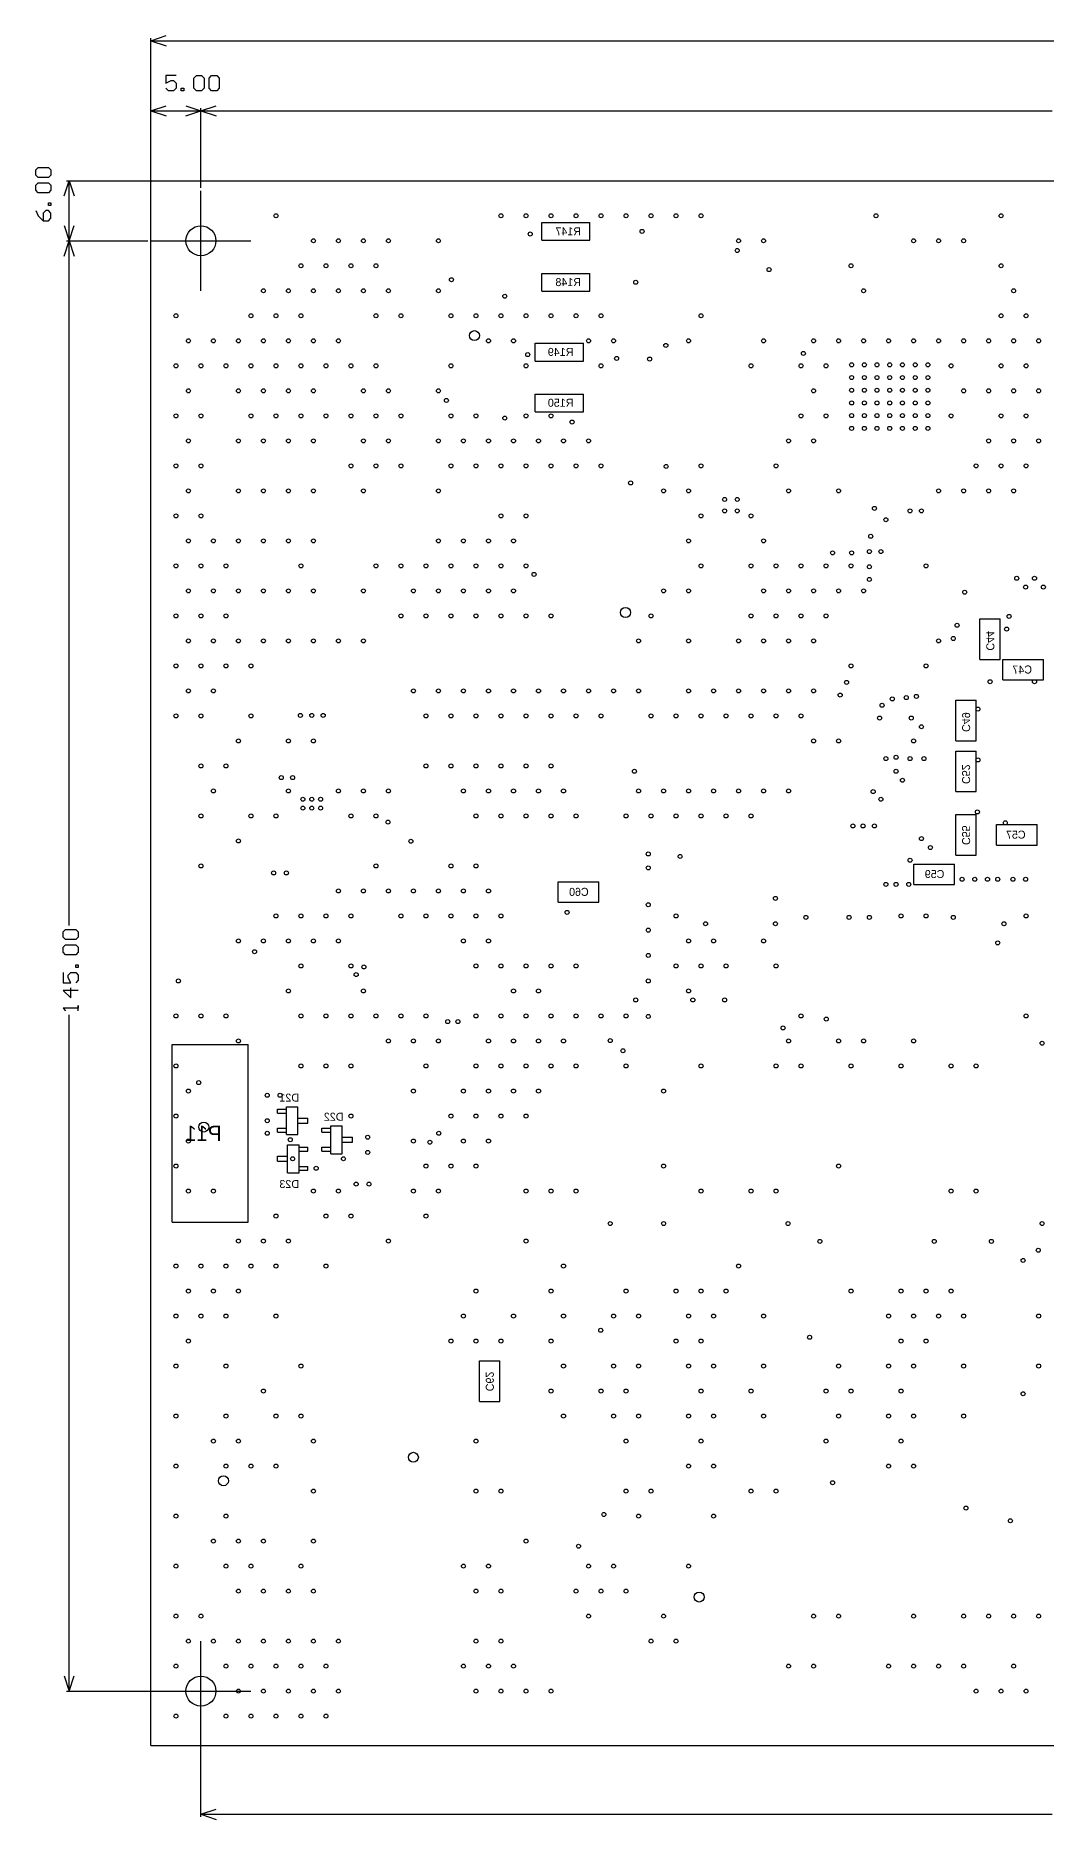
# Model space of a CAD drawing. Header units: millimetres. Extents: x 41 to 259, y 19 to 198.
# Drawn here: x 41 to 142, y 19.7 to 198 of the extents above; entities that cross this region are included whole.
import ezdxf

# ---------------------------------------------------------------- set-up
doc = ezdxf.new("R2010")
doc.units = ezdxf.units.MM
for name, color, linetype in [('Mechanical13', 56, 'Continuous'), ('PadHoleLayer', 156, 'Continuous'), ('ViaHoleLayer', 16, 'Continuous')]:
    doc.layers.add(name, color=color, linetype=linetype)

msp = doc.modelspace()

# ---------------------------------------------------------------- linework, layer by layer
at = {"layer": 'Mechanical13'}
for p, q in [((52.5, 197.5), (54.02, 198.01)), ((52.5, 183.5), (52.5, 197.75)), ((52.5, 197.5), (143.87, 197.5)), ((52.5, 197.5), (54.02, 196.99)), ((55.02, 194.02), (54, 194.02)), ((54, 194.02), (54, 193.26)), ((54, 193.26), (54.51, 193.52)), ((54.25, 192.5), (54, 192.75)), ((54.51, 193.52), (54.76, 193.52)), ((54.76, 193.52), (55.02, 193.26)), ((55.02, 192.75), (54.76, 192.5)), ((55.02, 193.26), (55.02, 192.75)), ((55.52, 192.5), (55.52, 192.75)), ((55.52, 192.75), (55.78, 192.75)), ((55.78, 192.75), (55.78, 192.5)), ((56.79, 193.77), (57.05, 194.02)), ((56.79, 192.75), (56.79, 193.77)), ((57.05, 192.5), (56.79, 192.75)), ((57.05, 194.02), (57.55, 194.02)), ((57.55, 194.02), (57.81, 193.77)), ((57.81, 192.75), (57.55, 192.5)), ((57.81, 193.77), (57.81, 192.75)), ((58.32, 193.77), (58.57, 194.02)), ((58.32, 192.75), (58.32, 193.77)), ((58.57, 192.5), (58.32, 192.75)), ((58.57, 194.02), (59.08, 194.02)), ((59.08, 194.02), (59.33, 193.77)), ((59.33, 192.75), (59.08, 192.5)), ((59.33, 193.77), (59.33, 192.75)), ((52.5, 190.5), (54.02, 191.01)), ((54.76, 192.5), (54.25, 192.5)), ((55.78, 192.5), (55.52, 192.5)), ((55.98, 191.01), (57.5, 190.5)), ((57.55, 192.5), (57.05, 192.5)), ((57.5, 190.5), (59.02, 191.01)), ((59.08, 192.5), (58.57, 192.5)), ((52.5, 183.42), (52.5, 190.75)), ((52.5, 190.5), (55, 190.5)), ((52.5, 190.5), (54.02, 189.99)), ((55, 190.5), (57.5, 190.5)), ((55.98, 189.99), (57.5, 190.5)), ((57.5, 182.8), (57.5, 190.75)), ((57.5, 182.8), (57.5, 190.75)), ((57.5, 190.5), (142.62, 190.5)), ((57.5, 190.5), (59.02, 189.99)), ((40.98, 184.58), (41.23, 184.83)), ((40.98, 184.07), (40.98, 184.58)), ((41.23, 183.82), (40.98, 184.07)), ((41.23, 184.83), (42.25, 184.83)), ((42.25, 183.82), (41.23, 183.82)), ((42.25, 184.83), (42.5, 184.58)), ((42.5, 184.07), (42.25, 183.82)), ((42.5, 184.58), (42.5, 184.07)), ((40.98, 183.05), (41.23, 183.31)), ((40.98, 182.55), (40.98, 183.05)), ((41.23, 182.29), (40.98, 182.55)), ((41.23, 183.31), (42.25, 183.31)), ((42.25, 182.29), (41.23, 182.29)), ((42.25, 183.31), (42.5, 183.05)), ((42.5, 182.55), (42.25, 182.29)), ((42.5, 183.05), (42.5, 182.55)), ((43.81, 181.98), (44.32, 183.5)), ((44.07, 183.5), (52.58, 183.5)), ((44.32, 180.5), (44.32, 183.5)), ((44.32, 183.5), (44.83, 181.98)), ((52.5, 183.42), (52.58, 183.5)), ((52.5, 27.05), (52.5, 183.42)), ((52.58, 183.5), (244.98, 183.5)), ((57.5, 172.5), (57.5, 182.5)), ((40.98, 180.52), (41.23, 180.01)), ((41.99, 180.52), (41.74, 180.26)), ((41.74, 180.26), (41.74, 179.5)), ((42.25, 180.52), (41.99, 180.52)), ((42.25, 181.02), (42.25, 181.28)), ((42.25, 181.28), (42.5, 181.28)), ((42.5, 181.02), (42.25, 181.02)), ((42.5, 180.26), (42.25, 180.52)), ((42.5, 181.28), (42.5, 181.02)), ((42.5, 179.75), (42.5, 180.26)), ((44.32, 177.5), (44.32, 180.5)), ((41.23, 180.01), (41.74, 179.5)), ((41.74, 179.5), (42.25, 179.5)), ((42.25, 179.5), (42.5, 179.75)), ((43.81, 179.02), (44.32, 177.5)), ((44.32, 177.5), (44.83, 179.02)), ((91.57, 179.32), (96.39, 179.32)), ((91.57, 177.55), (91.57, 179.32)), ((96.39, 177.55), (96.39, 179.32)), ((43.81, 175.98), (44.32, 177.5)), ((44.07, 177.5), (52.2, 177.5)), ((44.07, 177.5), (52.2, 177.5)), ((44.32, 109.06), (44.32, 177.5)), ((44.32, 177.5), (44.83, 175.98)), ((52.5, 177.5), (62.5, 177.5)), ((91.57, 177.55), (96.39, 177.55)), ((91.57, 174.24), (96.39, 174.24)), ((91.57, 172.47), (91.57, 174.24)), ((96.39, 172.47), (96.39, 174.24)), ((91.57, 172.47), (96.39, 172.47)), ((90.93, 165.48), (90.93, 167.26)), ((90.93, 167.26), (95.76, 167.26)), ((95.76, 165.48), (95.76, 167.26)), ((90.93, 165.48), (95.76, 165.48)), ((90.93, 160.4), (90.93, 162.18)), ((90.93, 162.18), (95.76, 162.18)), ((95.76, 160.4), (95.76, 162.18)), ((90.93, 160.4), (95.76, 160.4)), ((135.38, 139.7), (137.41, 139.7)), ((135.38, 135.64), (135.38, 139.7)), ((137.41, 135.64), (137.41, 139.7)), ((135.38, 135.64), (137.41, 135.64)), ((137.67, 135.64), (141.73, 135.64)), ((137.67, 133.6), (137.67, 135.64)), ((141.73, 133.6), (141.73, 135.64)), ((137.67, 133.6), (141.73, 133.6)), ((132.97, 131.57), (135, 131.57)), ((132.97, 127.51), (132.97, 131.57)), ((135, 127.51), (135, 131.57)), ((132.97, 127.51), (135, 127.51)), ((132.97, 122.43), (132.97, 126.49)), ((132.97, 126.49), (135, 126.49)), ((135, 122.43), (135, 126.49)), ((132.97, 122.43), (135, 122.43)), ((132.97, 120.14), (135, 120.14)), ((132.97, 116.08), (132.97, 120.14)), ((135, 116.08), (135, 120.14)), ((137.03, 119.13), (141.1, 119.13)), ((137.03, 117.09), (137.03, 119.13)), ((141.1, 117.09), (141.1, 119.13)), ((132.97, 116.08), (135, 116.08)), ((137.03, 117.09), (141.1, 117.09)), ((128.78, 115.19), (132.84, 115.19)), ((128.78, 113.16), (128.78, 115.19)), ((132.84, 113.16), (132.84, 115.19)), ((93.22, 113.41), (97.28, 113.41)), ((93.22, 111.38), (93.22, 113.41)), ((97.28, 111.38), (97.28, 113.41)), ((128.78, 113.16), (132.84, 113.16)), ((93.22, 111.38), (97.28, 111.38)), ((43.71, 108.4), (43.97, 108.66)), ((43.71, 107.89), (43.71, 108.4)), ((43.97, 107.64), (43.71, 107.89)), ((43.71, 106.88), (43.97, 107.13)), ((43.97, 108.66), (44.98, 108.66)), ((44.98, 107.64), (43.97, 107.64)), ((43.97, 107.13), (44.98, 107.13)), ((44.98, 108.66), (45.24, 108.4)), ((45.24, 107.89), (44.98, 107.64)), ((44.98, 107.13), (45.24, 106.88)), ((45.24, 108.4), (45.24, 107.89)), ((43.71, 106.37), (43.71, 106.88)), ((43.97, 106.12), (43.71, 106.37)), ((44.98, 106.12), (43.97, 106.12)), ((45.24, 106.37), (44.98, 106.12)), ((45.24, 106.88), (45.24, 106.37)), ((43.71, 104.34), (43.71, 103.32)), ((44.22, 104.09), (44.48, 104.34)), ((44.22, 103.83), (44.22, 104.09)), ((44.48, 103.32), (44.22, 103.83)), ((44.48, 104.34), (44.98, 104.34)), ((44.98, 104.85), (44.98, 105.1)), ((44.98, 105.1), (45.24, 105.1)), ((45.24, 104.85), (44.98, 104.85)), ((44.98, 104.34), (45.24, 104.09)), ((45.24, 103.58), (44.98, 103.32)), ((45.24, 105.1), (45.24, 104.85)), ((45.24, 104.09), (45.24, 103.58)), ((43.71, 103.32), (44.48, 103.32)), ((45.24, 102.56), (43.71, 102.56)), ((43.71, 102.56), (44.48, 101.8)), ((44.48, 101.8), (44.48, 102.82)), ((45.24, 100.78), (43.71, 100.78)), ((43.71, 100.78), (43.97, 100.53)), ((44.32, 32.5), (44.32, 100.12)), ((45.24, 100.53), (45.24, 101.04)), ((45.24, 101.04), (45.24, 100.78)), ((54.61, 97.16), (62.23, 97.16)), ((54.61, 79.38), (54.61, 97.16)), ((62.23, 79.38), (62.23, 97.16)), ((65.15, 90.68), (66.04, 90.68)), ((65.15, 90.3), (65.15, 90.68)), ((65.15, 90.3), (66.04, 90.3)), ((66.04, 90.93), (67.18, 90.93)), ((66.04, 88.14), (66.04, 90.93)), ((67.18, 88.14), (67.18, 90.93)), ((67.18, 89.79), (68.2, 89.79)), ((67.18, 89.28), (68.2, 89.28)), ((68.2, 89.28), (68.2, 89.79)), ((65.15, 88.77), (66.04, 88.77)), ((65.15, 88.39), (65.15, 88.77)), ((65.15, 88.39), (66.04, 88.39)), ((66.04, 88.14), (67.18, 88.14)), ((69.6, 88.77), (70.48, 88.77)), ((69.6, 88.39), (69.6, 88.77)), ((69.6, 88.39), (70.48, 88.39)), ((70.48, 89.03), (71.63, 89.03)), ((70.48, 86.23), (70.48, 89.03)), ((71.63, 86.23), (71.63, 89.03)), ((71.63, 87.88), (72.64, 87.88)), ((72.64, 87.38), (72.64, 87.88)), ((65.15, 85.47), (65.15, 85.98)), ((65.15, 85.98), (66.17, 85.98)), ((66.17, 84.33), (66.17, 87.12)), ((66.17, 87.12), (67.31, 87.12)), ((67.31, 84.33), (67.31, 87.12)), ((67.31, 86.87), (68.2, 86.87)), ((67.31, 86.49), (68.2, 86.49)), ((68.2, 86.49), (68.2, 86.87)), ((69.6, 86.87), (70.48, 86.87)), ((69.6, 86.49), (69.6, 86.87)), ((69.6, 86.49), (70.48, 86.49)), ((70.48, 86.23), (71.63, 86.23)), ((71.63, 87.38), (72.64, 87.38)), ((65.15, 85.47), (66.17, 85.47)), ((66.17, 84.33), (67.31, 84.33)), ((67.31, 84.96), (68.2, 84.96)), ((67.31, 84.58), (68.2, 84.58)), ((68.2, 84.58), (68.2, 84.96)), ((54.61, 79.38), (62.23, 79.38)), ((85.34, 65.53), (87.38, 65.53)), ((85.34, 61.47), (85.34, 65.53)), ((87.38, 61.47), (87.38, 65.53)), ((85.34, 61.47), (87.38, 61.47)), ((57.5, 27.5), (57.5, 37.5)), ((43.81, 34.02), (44.32, 32.5)), ((44.32, 32.5), (44.83, 34.02)), ((44.07, 32.5), (57.5, 32.5)), ((52.5, 32.5), (62.5, 32.5)), ((57.5, 19.94), (57.5, 32.5)), ((52.5, 27.05), (244.97, 27.05)), ((57.5, 20.19), (59.02, 20.7)), ((57.5, 20.19), (142.62, 20.19)), ((57.5, 20.19), (59.02, 19.68))]:
    msp.add_line(p, q, dxfattribs=at)
for centre in [(57.5, 177.5), (57.5, 32.5)]:
    msp.add_circle(centre, 1.5, dxfattribs=at)
at = {"layer": 'PadHoleLayer'}
for centre in [(57.5, 177.5), (57.5, 32.5)]:
    msp.add_circle(centre, 1.5, dxfattribs=at)
at = {"layer": 'ViaHoleLayer'}
for centre, radius in [((65, 180), 0.2), ((87.5, 180), 0.2), ((90, 180), 0.2), ((92.5, 180), 0.2), ((95, 180), 0.2), ((97.5, 180), 0.2), ((100, 180), 0.2), ((102.5, 180), 0.2), ((105, 180), 0.2), ((107.5, 180), 0.2), ((125, 180), 0.2), ((137.5, 180), 0.2), ((90.42, 178.18), 0.2), ((101.6, 178.44), 0.2), ((68.75, 177.5), 0.2), ((71.25, 177.5), 0.2), ((73.75, 177.5), 0.2), ((76.25, 177.5), 0.2), ((81.25, 177.5), 0.2), ((111.12, 176.53), 0.2), ((111.25, 177.5), 0.2), ((113.75, 177.5), 0.2), ((128.75, 177.5), 0.2), ((131.25, 177.5), 0.2), ((133.75, 177.5), 0.2), ((67.5, 175), 0.2), ((70, 175), 0.2), ((72.5, 175), 0.2), ((75, 175), 0.2), ((114.3, 174.62), 0.2), ((122.5, 175), 0.2), ((137.5, 175), 0.2), ((82.55, 173.61), 0.2), ((100.97, 173.35), 0.2), ((63.75, 172.5), 0.2), ((66.25, 172.5), 0.2), ((68.75, 172.5), 0.2), ((71.25, 172.5), 0.2), ((73.75, 172.5), 0.2), ((76.25, 172.5), 0.2), ((81.25, 172.5), 0.2), ((87.88, 171.96), 0.2), ((123.75, 172.5), 0.2), ((138.75, 172.5), 0.2), ((55, 170), 0.2), ((62.5, 170), 0.2), ((65, 170), 0.2), ((67.5, 170), 0.2), ((75, 170), 0.2), ((77.5, 170), 0.2), ((82.5, 170), 0.2), ((85, 170), 0.2), ((87.5, 170), 0.2), ((90, 170), 0.2), ((92.5, 170), 0.2), ((95, 170), 0.2), ((97.5, 170), 0.2), ((107.5, 170), 0.2), ((137.5, 170), 0.2), ((140, 170), 0.2), ((56.25, 167.5), 0.2), ((58.75, 167.5), 0.2), ((61.25, 167.5), 0.2), ((63.75, 167.5), 0.2), ((66.25, 167.5), 0.2), ((68.75, 167.5), 0.2), ((71.25, 167.5), 0.2), ((84.84, 168.02), 0.5), ((86.25, 167.5), 0.2), ((88.75, 167.5), 0.2), ((96.25, 167.5), 0.2), ((98.75, 167.5), 0.2), ((106.25, 167.5), 0.2), ((113.75, 167.5), 0.2), ((118.75, 167.5), 0.2), ((121.25, 167.5), 0.2), ((123.75, 167.5), 0.2), ((126.25, 167.5), 0.2), ((128.75, 167.5), 0.2), ((131.25, 167.5), 0.2), ((133.75, 167.5), 0.2), ((136.25, 167.5), 0.2), ((138.75, 167.5), 0.2), ((141.25, 167.5), 0.2), ((90.17, 166.12), 0.2), ((99.06, 165.74), 0.2), ((102.36, 165.68), 0.2), ((103.98, 167.04), 0.2), ((117.73, 166.24), 0.2), ((55, 165), 0.2), ((57.5, 165), 0.2), ((60, 165), 0.2), ((62.5, 165), 0.2), ((65, 165), 0.2), ((67.5, 165), 0.2), ((70, 165), 0.2), ((72.5, 165), 0.2), ((75, 165), 0.2), ((82.5, 165), 0.2), ((90, 165), 0.2), ((97.5, 165), 0.2), ((112.5, 165), 0.2), ((117.5, 165), 0.2), ((120, 165), 0.2), ((122.56, 165.1), 0.2), ((123.83, 165.1), 0.2), ((125.09, 165.1), 0.2), ((126.36, 165.1), 0.2), ((127.64, 165.1), 0.2), ((128.91, 165.1), 0.2), ((130.18, 165.1), 0.2), ((132.5, 165), 0.2), ((137.5, 165), 0.2), ((140, 165), 0.2), ((56.25, 162.5), 0.2), ((61.25, 162.5), 0.2), ((63.75, 162.5), 0.2), ((66.25, 162.5), 0.2), ((68.75, 162.5), 0.2), ((73.75, 162.5), 0.2), ((76.25, 162.5), 0.2), ((81.25, 162.5), 0.2), ((118.75, 162.5), 0.2), ((122.56, 163.83), 0.2), ((122.56, 162.56), 0.2), ((123.83, 163.83), 0.2), ((123.83, 162.56), 0.2), ((125.09, 163.83), 0.2), ((125.09, 162.56), 0.2), ((126.36, 163.83), 0.2), ((126.36, 162.56), 0.2), ((127.64, 163.83), 0.2), ((127.64, 162.56), 0.2), ((128.91, 163.83), 0.2), ((128.91, 162.56), 0.2), ((130.18, 163.83), 0.2), ((130.18, 162.56), 0.2), ((133.75, 162.5), 0.2), ((136.25, 162.5), 0.2), ((138.75, 162.5), 0.2), ((141.25, 162.5), 0.2), ((82.04, 161.54), 0.2), ((122.56, 161.29), 0.2), ((123.83, 161.29), 0.2), ((125.09, 161.29), 0.2), ((126.36, 161.29), 0.2), ((127.64, 161.29), 0.2), ((128.91, 161.29), 0.2), ((130.18, 161.29), 0.2), ((55, 160), 0.2), ((57.5, 160), 0.2), ((62.5, 160), 0.2), ((65, 160), 0.2), ((67.5, 160), 0.2), ((70, 160), 0.2), ((72.5, 160), 0.2), ((75, 160), 0.2), ((77.5, 160), 0.2), ((82.5, 160), 0.2), ((85, 160), 0.2), ((87.88, 159.77), 0.2), ((90, 160), 0.2), ((92.5, 160), 0.2), ((94.61, 159.38), 0.2), ((117.5, 160), 0.2), ((120, 160), 0.2), ((122.56, 160.02), 0.2), ((122.56, 158.75), 0.2), ((123.83, 160.02), 0.2), ((123.83, 158.75), 0.2), ((125.09, 160.02), 0.2), ((125.09, 158.75), 0.2), ((126.36, 160.02), 0.2), ((126.36, 158.75), 0.2), ((127.64, 160.02), 0.2), ((127.64, 158.75), 0.2), ((128.91, 160.02), 0.2), ((128.91, 158.75), 0.2), ((130.18, 160.02), 0.2), ((130.18, 158.75), 0.2), ((132.5, 160), 0.2), ((137.5, 160), 0.2), ((140, 160), 0.2), ((56.25, 157.5), 0.2), ((61.25, 157.5), 0.2), ((63.75, 157.5), 0.2), ((66.25, 157.5), 0.2), ((68.75, 157.5), 0.2), ((73.75, 157.5), 0.2), ((76.25, 157.5), 0.2), ((81.25, 157.5), 0.2), ((83.75, 157.5), 0.2), ((86.25, 157.5), 0.2), ((88.75, 157.5), 0.2), ((91.25, 157.5), 0.2), ((93.75, 157.5), 0.2), ((96.25, 157.5), 0.2), ((116.25, 157.5), 0.2), ((118.75, 157.5), 0.2), ((136.25, 157.5), 0.2), ((138.75, 157.5), 0.2), ((141.25, 157.5), 0.2), ((55, 155), 0.2), ((57.5, 155), 0.2), ((72.5, 155), 0.2), ((75, 155), 0.2), ((77.5, 155), 0.2), ((82.5, 155), 0.2), ((85, 155), 0.2), ((87.5, 155), 0.2), ((90, 155), 0.2), ((92.5, 155), 0.2), ((95, 155), 0.2), ((97.5, 155), 0.2), ((107.5, 155), 0.2), ((115, 155), 0.2), ((135, 155), 0.2), ((137.5, 155), 0.2), ((140, 155), 0.2), ((100.46, 153.29), 0.2), ((104.01, 154.94), 0.2), ((56.25, 152.5), 0.2), ((61.25, 152.5), 0.2), ((63.75, 152.5), 0.2), ((66.25, 152.5), 0.2), ((68.75, 152.5), 0.2), ((73.75, 152.5), 0.2), ((81.25, 152.5), 0.2), ((103.75, 152.5), 0.2), ((106.25, 152.5), 0.2), ((109.86, 151.64), 0.2), ((111.12, 151.64), 0.2), ((116.25, 152.5), 0.2), ((121.25, 152.5), 0.2), ((131.25, 152.5), 0.2), ((133.75, 152.5), 0.2), ((136.25, 152.5), 0.2), ((138.75, 152.5), 0.2), ((55, 150), 0.2), ((57.5, 150), 0.2), ((87.5, 150), 0.2), ((90, 150), 0.2), ((107.5, 150), 0.2), ((109.86, 150.5), 0.2), ((111.12, 150.5), 0.2), ((112.5, 150), 0.2), ((124.84, 150.75), 0.2), ((125.98, 149.61), 0.2), ((128.4, 150.5), 0.2), ((129.54, 150.5), 0.2), ((124.46, 147.96), 0.2), ((56.25, 147.5), 0.2), ((58.75, 147.5), 0.2), ((61.25, 147.5), 0.2), ((63.75, 147.5), 0.2), ((66.25, 147.5), 0.2), ((68.75, 147.5), 0.2), ((81.25, 147.5), 0.2), ((83.75, 147.5), 0.2), ((86.25, 147.5), 0.2), ((88.75, 147.5), 0.2), ((106.25, 147.5), 0.2), ((113.75, 147.5), 0.2), ((120.65, 146.3), 0.2), ((122.56, 146.3), 0.2), ((124.33, 146.43), 0.2), ((125.48, 146.43), 0.2), ((55, 145), 0.2), ((57.5, 145), 0.2), ((60, 145), 0.2), ((67.5, 145), 0.2), ((75, 145), 0.2), ((77.5, 145), 0.2), ((80, 145), 0.2), ((82.5, 145), 0.2), ((85, 145), 0.2), ((87.5, 145), 0.2), ((90, 145), 0.2), ((107.5, 145), 0.2), ((112.5, 145), 0.2), ((115, 145), 0.2), ((117.5, 145), 0.2), ((120, 145), 0.2), ((122.5, 145), 0.2), ((124.33, 144.91), 0.2), ((130, 145), 0.2), ((56.25, 142.5), 0.2), ((58.75, 142.5), 0.2), ((61.25, 142.5), 0.2), ((63.75, 142.5), 0.2), ((66.25, 142.5), 0.2), ((68.75, 142.5), 0.2), ((73.75, 142.5), 0.2), ((78.75, 142.5), 0.2), ((81.25, 142.5), 0.2), ((83.75, 142.5), 0.2), ((86.25, 142.5), 0.2), ((88.75, 142.5), 0.2), ((90.8, 144.15), 0.2), ((103.75, 142.5), 0.2), ((106.25, 142.5), 0.2), ((113.75, 142.5), 0.2), ((116.25, 142.5), 0.2), ((118.75, 142.5), 0.2), ((121.25, 142.5), 0.2), ((123.75, 142.5), 0.2), ((124.33, 143.64), 0.2), ((139.06, 143.76), 0.2), ((139.95, 142.88), 0.2), ((140.84, 143.76), 0.2), ((141.73, 142.88), 0.2), ((133.86, 142.37), 0.2), ((55, 140), 0.2), ((57.5, 140), 0.2), ((60, 140), 0.2), ((77.5, 140), 0.2), ((80, 140), 0.2), ((82.5, 140), 0.2), ((85, 140), 0.2), ((87.5, 140), 0.2), ((90, 140), 0.2), ((92.5, 140), 0.2), ((99.95, 140.34), 0.5), ((102.5, 140), 0.2), ((112.5, 140), 0.2), ((115, 140), 0.2), ((117.5, 140), 0.2), ((120, 140), 0.2), ((133.1, 139.06), 0.2), ((138.3, 139.95), 0.2), ((56.25, 137.5), 0.2), ((58.75, 137.5), 0.2), ((61.25, 137.5), 0.2), ((63.75, 137.5), 0.2), ((66.25, 137.5), 0.2), ((68.75, 137.5), 0.2), ((71.25, 137.5), 0.2), ((73.75, 137.5), 0.2), ((101.25, 137.5), 0.2), ((106.25, 137.5), 0.2), ((111.25, 137.5), 0.2), ((113.75, 137.5), 0.2), ((116.25, 137.5), 0.2), ((118.75, 137.5), 0.2), ((131.25, 137.5), 0.2), ((132.72, 137.74), 0.2), ((138.05, 138.68), 0.2), ((55, 135), 0.2), ((57.5, 135), 0.2), ((60, 135), 0.2), ((62.5, 135), 0.2), ((122.5, 135), 0.2), ((130, 135), 0.2), ((56.25, 132.5), 0.2), ((58.75, 132.5), 0.2), ((78.75, 132.5), 0.2), ((81.25, 132.5), 0.2), ((83.75, 132.5), 0.2), ((86.25, 132.5), 0.2), ((88.75, 132.5), 0.2), ((91.25, 132.5), 0.2), ((93.75, 132.5), 0.2), ((96.25, 132.5), 0.2), ((98.75, 132.5), 0.2), ((101.25, 132.5), 0.2), ((106.25, 132.5), 0.2), ((108.75, 132.5), 0.2), ((111.25, 132.5), 0.2), ((113.75, 132.5), 0.2), ((116.25, 132.5), 0.2), ((118.75, 132.5), 0.2), ((121.41, 132.08), 0.2), ((122.05, 133.35), 0.2), ((128.02, 131.83), 0.2), ((129.03, 131.95), 0.2), ((136.4, 133.42), 0.2), ((140.84, 133.42), 0.2), ((55, 130), 0.2), ((57.5, 130), 0.2), ((62.5, 130), 0.2), ((67.44, 130.05), 0.2), ((68.58, 130.05), 0.2), ((69.72, 130.05), 0.2), ((80, 130), 0.2), ((82.5, 130), 0.2), ((85, 130), 0.2), ((87.5, 130), 0.2), ((90, 130), 0.2), ((92.5, 130), 0.2), ((95, 130), 0.2), ((97.5, 130), 0.2), ((102.5, 130), 0.2), ((105, 130), 0.2), ((107.5, 130), 0.2), ((110, 130), 0.2), ((112.5, 130), 0.2), ((115, 130), 0.2), ((117.5, 130), 0.2), ((125.6, 131.06), 0.2), ((126.62, 131.7), 0.2), ((135.19, 130.68), 0.2), ((125.35, 129.79), 0.2), ((128.52, 129.79), 0.2), ((129.54, 128.91), 0.2), ((61.25, 127.5), 0.2), ((66.25, 127.5), 0.2), ((68.75, 127.5), 0.2), ((118.75, 127.5), 0.2), ((121.25, 127.5), 0.2), ((128.75, 127.5), 0.2), ((57.5, 125), 0.2), ((60, 125), 0.2), ((80, 125), 0.2), ((82.5, 125), 0.2), ((85, 125), 0.2), ((87.5, 125), 0.2), ((90, 125), 0.2), ((92.5, 125), 0.2), ((125.98, 125.73), 0.2), ((127, 125.86), 0.2), ((128.4, 125.73), 0.2), ((129.79, 125.73), 0.2), ((135.19, 125.6), 0.2), ((65.53, 123.83), 0.2), ((66.67, 123.83), 0.2), ((100.84, 124.46), 0.2), ((127, 124.46), 0.2), ((127.64, 123.57), 0.2), ((58.75, 122.5), 0.2), ((66.25, 122.5), 0.2), ((67.69, 121.67), 0.2), ((68.58, 121.67), 0.2), ((69.47, 121.67), 0.2), ((71.25, 122.5), 0.2), ((73.75, 122.5), 0.2), ((76.25, 122.5), 0.2), ((83.75, 122.5), 0.2), ((86.25, 122.5), 0.2), ((88.75, 122.5), 0.2), ((91.25, 122.5), 0.2), ((93.75, 122.5), 0.2), ((101.25, 122.5), 0.2), ((103.75, 122.5), 0.2), ((106.25, 122.5), 0.2), ((108.75, 122.5), 0.2), ((111.25, 122.5), 0.2), ((113.75, 122.5), 0.2), ((116.25, 122.5), 0.2), ((124.71, 122.43), 0.2), ((125.48, 121.67), 0.2), ((57.5, 120), 0.2), ((62.5, 120), 0.2), ((65, 120), 0.2), ((67.69, 120.78), 0.2), ((68.58, 120.78), 0.2), ((69.47, 120.78), 0.2), ((72.5, 120), 0.2), ((75, 120), 0.2), ((76.2, 119.38), 0.2), ((85, 120), 0.2), ((87.5, 120), 0.2), ((90, 120), 0.2), ((92.5, 120), 0.2), ((95, 120), 0.2), ((100, 120), 0.2), ((102.5, 120), 0.2), ((105, 120), 0.2), ((107.5, 120), 0.2), ((110, 120), 0.2), ((112.5, 120), 0.2), ((135.13, 120.4), 0.2), ((137.92, 119.31), 0.2), ((61.25, 117.5), 0.2), ((122.68, 119), 0.2), ((123.7, 119), 0.2), ((124.84, 119), 0.2), ((129.54, 117.73), 0.2), ((78.49, 117.47), 0.2), ((102.23, 116.2), 0.2), ((105.41, 115.95), 0.2), ((130.43, 116.84), 0.2), ((57.5, 115), 0.2), ((64.77, 114.3), 0.2), ((66.04, 114.3), 0.2), ((75, 115), 0.2), ((82.5, 115), 0.2), ((85, 115), 0.2), ((102.23, 114.81), 0.2), ((128.4, 115.57), 0.2), ((71.25, 112.5), 0.2), ((73.75, 112.5), 0.2), ((76.25, 112.5), 0.2), ((78.75, 112.5), 0.2), ((81.25, 112.5), 0.2), ((83.75, 112.5), 0.2), ((86.25, 112.5), 0.2), ((125.98, 113.16), 0.2), ((127, 113.16), 0.2), ((128.27, 113.16), 0.2), ((133.6, 113.67), 0.2), ((134.87, 113.67), 0.2), ((136.14, 113.67), 0.2), ((137.16, 113.67), 0.2), ((138.68, 113.67), 0.2), ((139.95, 113.67), 0.2), ((94.11, 110.36), 0.2), ((102.23, 111.12), 0.2), ((114.94, 111.76), 0.2), ((65, 110), 0.2), ((67.5, 110), 0.2), ((70, 110), 0.2), ((72.5, 110), 0.2), ((77.5, 110), 0.2), ((80, 110), 0.2), ((82.5, 110), 0.2), ((85, 110), 0.2), ((87.5, 110), 0.2), ((102.23, 108.58), 0.2), ((105, 110), 0.2), ((107.95, 109.22), 0.2), ((114.94, 109.22), 0.2), ((117.98, 109.86), 0.2), ((122.3, 109.86), 0.2), ((124.33, 109.86), 0.2), ((127.5, 110), 0.2), ((130, 110), 0.2), ((132.72, 109.86), 0.2), ((137.79, 109.22), 0.2), ((140, 110), 0.2), ((61.25, 107.5), 0.2), ((63.75, 107.5), 0.2), ((66.25, 107.5), 0.2), ((68.75, 107.5), 0.2), ((71.25, 107.5), 0.2), ((83.75, 107.5), 0.2), ((86.25, 107.5), 0.2), ((106.25, 107.5), 0.2), ((108.75, 107.5), 0.2), ((113.75, 107.5), 0.2), ((137.16, 107.31), 0.2), ((62.86, 106.43), 0.2), ((102.23, 106.05), 0.2), ((55.24, 103.5), 0.2), ((67.5, 105), 0.2), ((72.5, 105), 0.2), ((73.02, 104.14), 0.2), ((73.79, 104.9), 0.2), ((85, 105), 0.2), ((87.5, 105), 0.2), ((90, 105), 0.2), ((92.5, 105), 0.2), ((95, 105), 0.2), ((102.23, 103.5), 0.2), ((105, 105), 0.2), ((107.5, 105), 0.2), ((110, 105), 0.2), ((115, 105), 0.2), ((66.25, 102.5), 0.2), ((73.75, 102.5), 0.2), ((88.75, 102.5), 0.2), ((91.25, 102.5), 0.2), ((100.97, 101.6), 0.2), ((106.25, 102.5), 0.2), ((106.68, 101.6), 0.2), ((109.86, 101.6), 0.2), ((55, 100), 0.2), ((57.5, 100), 0.2), ((60, 100), 0.2), ((67.5, 100), 0.2), ((70, 100), 0.2), ((72.5, 100), 0.2), ((75, 100), 0.2), ((77.5, 100), 0.2), ((80, 100), 0.2), ((85, 100), 0.2), ((87.5, 100), 0.2), ((90, 100), 0.2), ((92.5, 100), 0.2), ((95, 100), 0.2), ((97.5, 100), 0.2), ((100, 100), 0.2), ((102.23, 99.95), 0.2), ((117.5, 100), 0.2), ((120.02, 99.69), 0.2), ((140, 100), 0.2), ((82.17, 99.44), 0.2), ((83.19, 99.44), 0.2), ((115.7, 98.81), 0.2), ((61.25, 97.5), 0.2), ((76.25, 97.5), 0.2), ((78.75, 97.5), 0.2), ((81.25, 97.5), 0.2), ((86.25, 97.5), 0.2), ((88.75, 97.5), 0.2), ((91.25, 97.5), 0.2), ((93.75, 97.5), 0.2), ((98.42, 97.54), 0.2), ((99.69, 96.52), 0.2), ((116.25, 97.5), 0.2), ((121.25, 97.5), 0.2), ((123.75, 97.5), 0.2), ((128.75, 97.5), 0.2), ((141.6, 97.28), 0.2), ((55, 95), 0.2), ((67.5, 95), 0.2), ((70, 95), 0.2), ((72.5, 95), 0.2), ((80, 95), 0.2), ((85, 95), 0.2), ((87.5, 95), 0.2), ((90, 95), 0.2), ((92.5, 95), 0.2), ((95, 95), 0.2), ((100, 95), 0.2), ((107.5, 95), 0.2), ((115, 95), 0.2), ((117.5, 95), 0.2), ((122.5, 95), 0.2), ((127.5, 95), 0.2), ((132.5, 95), 0.2), ((135, 95), 0.2), ((57.28, 93.34), 0.2), ((56.25, 92.5), 0.2), ((64.13, 92.07), 0.2), ((65.41, 92.07), 0.2), ((78.75, 92.5), 0.2), ((83.75, 92.5), 0.2), ((86.25, 92.5), 0.2), ((88.75, 92.5), 0.2), ((91.25, 92.5), 0.2), ((103.75, 92.5), 0.2), ((55, 90), 0.2), ((57.78, 88.9), 0.5), ((64.13, 89.53), 0.2), ((72.5, 90), 0.2), ((82.5, 90), 0.2), ((85, 90), 0.2), ((87.5, 90), 0.2), ((90, 90), 0.2), ((56.25, 87.5), 0.2), ((64.13, 88.27), 0.2), ((66.43, 87.63), 0.2), ((74.17, 87.88), 0.2), ((78.75, 87.5), 0.2), ((80.39, 87.38), 0.2), ((81.28, 88.27), 0.2), ((83.75, 87.5), 0.2), ((86.25, 87.5), 0.2), ((66.67, 85.72), 0.2), ((71.75, 85.72), 0.2), ((74.17, 86.36), 0.2), ((55, 85), 0.2), ((69.02, 84.77), 0.2), ((80, 85), 0.2), ((82.5, 85), 0.2), ((85, 85), 0.2), ((103.75, 85), 0.2), ((121.25, 85), 0.2), ((56.25, 82.5), 0.2), ((58.75, 82.5), 0.2), ((68.75, 82.5), 0.2), ((71.25, 82.5), 0.2), ((73.02, 83.19), 0.2), ((74.3, 83.19), 0.2), ((78.75, 82.5), 0.2), ((81.25, 82.5), 0.2), ((90, 82.5), 0.2), ((92.5, 82.5), 0.2), ((95, 82.5), 0.2), ((107.5, 82.5), 0.2), ((112.5, 82.5), 0.2), ((115, 82.5), 0.2), ((132.5, 82.5), 0.2), ((135, 82.5), 0.2), ((65, 80), 0.2), ((70, 80), 0.2), ((72.5, 80), 0.2), ((80, 80), 0.2), ((98.42, 79.25), 0.2), ((103.76, 79.25), 0.2), ((116.2, 79.25), 0.2), ((141.6, 79.25), 0.2), ((61.25, 77.5), 0.2), ((63.75, 77.5), 0.2), ((66.25, 77.5), 0.2), ((76.25, 77.5), 0.2), ((90, 77.5), 0.2), ((119.38, 77.47), 0.2), ((130.81, 77.47), 0.2), ((136.53, 77.47), 0.2), ((141.22, 76.58), 0.2), ((55, 75), 0.2), ((57.5, 75), 0.2), ((60, 75), 0.2), ((62.5, 75), 0.2), ((65, 75), 0.2), ((70, 75), 0.2), ((93.75, 75), 0.2), ((111.25, 75), 0.2), ((139.7, 75.56), 0.2), ((56.25, 72.5), 0.2), ((58.75, 72.5), 0.2), ((61.25, 72.5), 0.2), ((85, 72.5), 0.2), ((92.5, 72.5), 0.2), ((100, 72.5), 0.2), ((105, 72.5), 0.2), ((107.5, 72.5), 0.2), ((110, 72.5), 0.2), ((122.5, 72.5), 0.2), ((127.5, 72.5), 0.2), ((130, 72.5), 0.2), ((132.5, 72.5), 0.2), ((55, 70), 0.2), ((57.5, 70), 0.2), ((60, 70), 0.2), ((65, 70), 0.2), ((83.75, 70), 0.2), ((88.75, 70), 0.2), ((93.75, 70), 0.2), ((98.75, 70), 0.2), ((101.25, 70), 0.2), ((106.25, 70), 0.2), ((108.75, 70), 0.2), ((113.75, 70), 0.2), ((126.25, 70), 0.2), ((128.75, 70), 0.2), ((131.25, 70), 0.2), ((133.75, 70), 0.2), ((141.25, 70), 0.2), ((97.47, 68.58), 0.2), ((118.36, 67.88), 0.2), ((56.25, 67.5), 0.2), ((82.5, 67.5), 0.2), ((85, 67.5), 0.2), ((87.5, 67.5), 0.2), ((92.5, 67.5), 0.2), ((105, 67.5), 0.2), ((107.5, 67.5), 0.2), ((127.5, 67.5), 0.2), ((130, 67.5), 0.2), ((55, 65), 0.2), ((60, 65), 0.2), ((67.5, 65), 0.2), ((93.75, 65), 0.2), ((98.75, 65), 0.2), ((101.25, 65), 0.2), ((106.25, 65), 0.2), ((108.75, 65), 0.2), ((113.75, 65), 0.2), ((121.25, 65), 0.2), ((126.25, 65), 0.2), ((128.75, 65), 0.2), ((133.75, 65), 0.2), ((141.25, 65), 0.2), ((63.75, 62.5), 0.2), ((92.5, 62.5), 0.2), ((97.5, 62.5), 0.2), ((100, 62.5), 0.2), ((107.5, 62.5), 0.2), ((112.5, 62.5), 0.2), ((120, 62.5), 0.2), ((122.5, 62.5), 0.2), ((127.5, 62.5), 0.2), ((139.7, 62.23), 0.2), ((55, 60), 0.2), ((60, 60), 0.2), ((65, 60), 0.2), ((67.5, 60), 0.2), ((93.75, 60), 0.2), ((98.75, 60), 0.2), ((101.25, 60), 0.2), ((106.25, 60), 0.2), ((108.75, 60), 0.2), ((113.75, 60), 0.2), ((121.25, 60), 0.2), ((126.25, 60), 0.2), ((128.75, 60), 0.2), ((133.75, 60), 0.2), ((58.75, 57.5), 0.2), ((61.25, 57.5), 0.2), ((68.75, 57.5), 0.2), ((85, 57.5), 0.2), ((100, 57.5), 0.2), ((107.5, 57.5), 0.2), ((120, 57.5), 0.2), ((127.5, 57.5), 0.2), ((78.74, 55.88), 0.5), ((55, 55), 0.2), ((59.75, 53.53), 0.5), ((60, 55), 0.2), ((62.5, 55), 0.2), ((65, 55), 0.2), ((106.25, 55), 0.2), ((108.75, 55), 0.2), ((120.65, 53.34), 0.2), ((126.25, 55), 0.2), ((128.75, 55), 0.2), ((68.75, 52.5), 0.2), ((85, 52.5), 0.2), ((87.5, 52.5), 0.2), ((100, 52.5), 0.2), ((102.5, 52.5), 0.2), ((112.5, 52.5), 0.2), ((115, 52.5), 0.2), ((55, 50), 0.2), ((60, 50), 0.2), ((97.79, 50.16), 0.2), ((101.25, 50), 0.2), ((108.75, 50), 0.2), ((133.99, 50.8), 0.2), ((138.43, 49.53), 0.2), ((58.75, 47.5), 0.2), ((61.25, 47.5), 0.2), ((63.75, 47.5), 0.2), ((68.75, 47.5), 0.2), ((90, 47.5), 0.2), ((95.25, 46.99), 0.2), ((55, 45), 0.2), ((60, 45), 0.2), ((62.5, 45), 0.2), ((67.5, 45), 0.2), ((83.75, 45), 0.2), ((86.25, 45), 0.2), ((96.25, 45), 0.2), ((98.75, 45), 0.2), ((106.25, 45), 0.2), ((61.25, 42.5), 0.2), ((63.75, 42.5), 0.2), ((66.25, 42.5), 0.2), ((68.75, 42.5), 0.2), ((85, 42.5), 0.2), ((87.5, 42.5), 0.2), ((95, 42.5), 0.2), ((97.5, 42.5), 0.2), ((100, 42.5), 0.2), ((107.31, 41.91), 0.5), ((55, 40), 0.2), ((57.5, 40), 0.2), ((96.25, 40), 0.2), ((103.75, 40), 0.2), ((118.75, 40), 0.2), ((121.25, 40), 0.2), ((128.75, 40), 0.2), ((133.75, 40), 0.2), ((136.25, 40), 0.2), ((138.75, 40), 0.2), ((141.25, 40), 0.2), ((56.25, 37.5), 0.2), ((58.75, 37.5), 0.2), ((61.25, 37.5), 0.2), ((63.75, 37.5), 0.2), ((66.25, 37.5), 0.2), ((68.75, 37.5), 0.2), ((71.25, 37.5), 0.2), ((85, 37.5), 0.2), ((87.5, 37.5), 0.2), ((102.5, 37.5), 0.2), ((105, 37.5), 0.2), ((55, 35), 0.2), ((60, 35), 0.2), ((62.5, 35), 0.2), ((65, 35), 0.2), ((67.5, 35), 0.2), ((70, 35), 0.2), ((83.75, 35), 0.2), ((86.25, 35), 0.2), ((88.75, 35), 0.2), ((116.25, 35), 0.2), ((118.75, 35), 0.2), ((126.25, 35), 0.2), ((128.75, 35), 0.2), ((131.25, 35), 0.2), ((133.75, 35), 0.2), ((138.75, 35), 0.2), ((61.25, 32.5), 0.2), ((63.75, 32.5), 0.2), ((66.25, 32.5), 0.2), ((68.75, 32.5), 0.2), ((71.25, 32.5), 0.2), ((85, 32.5), 0.2), ((87.5, 32.5), 0.2), ((90, 32.5), 0.2), ((92.5, 32.5), 0.2), ((135, 32.5), 0.2), ((137.5, 32.5), 0.2), ((140, 32.5), 0.2), ((55, 30), 0.2), ((60, 30), 0.2), ((62.5, 30), 0.2), ((65, 30), 0.2), ((67.5, 30), 0.2), ((70, 30), 0.2)]:
    msp.add_circle(centre, radius, dxfattribs=at)

# ---------------------------------------------------------------- texts
at = {"layer": 'Mechanical13', "text_generation_flag": 2}
for s, height, p in [('R147', 0.8, (95.5, 178.05)), ('R148', 0.8, (95.5, 172.97)), ('R149', 0.8, (94.74, 165.99)), ('R150', 0.8, (94.74, 160.91)), ('C47', 0.8, (140.59, 134.24)), ('C57', 0.8, (139.95, 117.73)), ('C59', 0.8, (131.83, 113.79)), ('C60', 0.8, (96.27, 112.01)), ('D21', 0.8, (67.31, 91.44)), ('D22', 0.8, (71.75, 89.53)), ('P11', 1.524, (59.56, 87.5)), ('D23', 0.8, (67.31, 82.8))]:
    msp.add_text(s, height=height, dxfattribs=at).set_placement(p)
for s, p in [('C44', (136.02, 136.53)), ('C49', (133.6, 128.4)), ('C52', (133.6, 123.19)), ('C55', (133.6, 117.09)), ('C62', (85.98, 62.48))]:
    msp.add_text(s, height=0.8, rotation=270, dxfattribs=at).set_placement(p)

doc.saveas('drawing.dxf')
